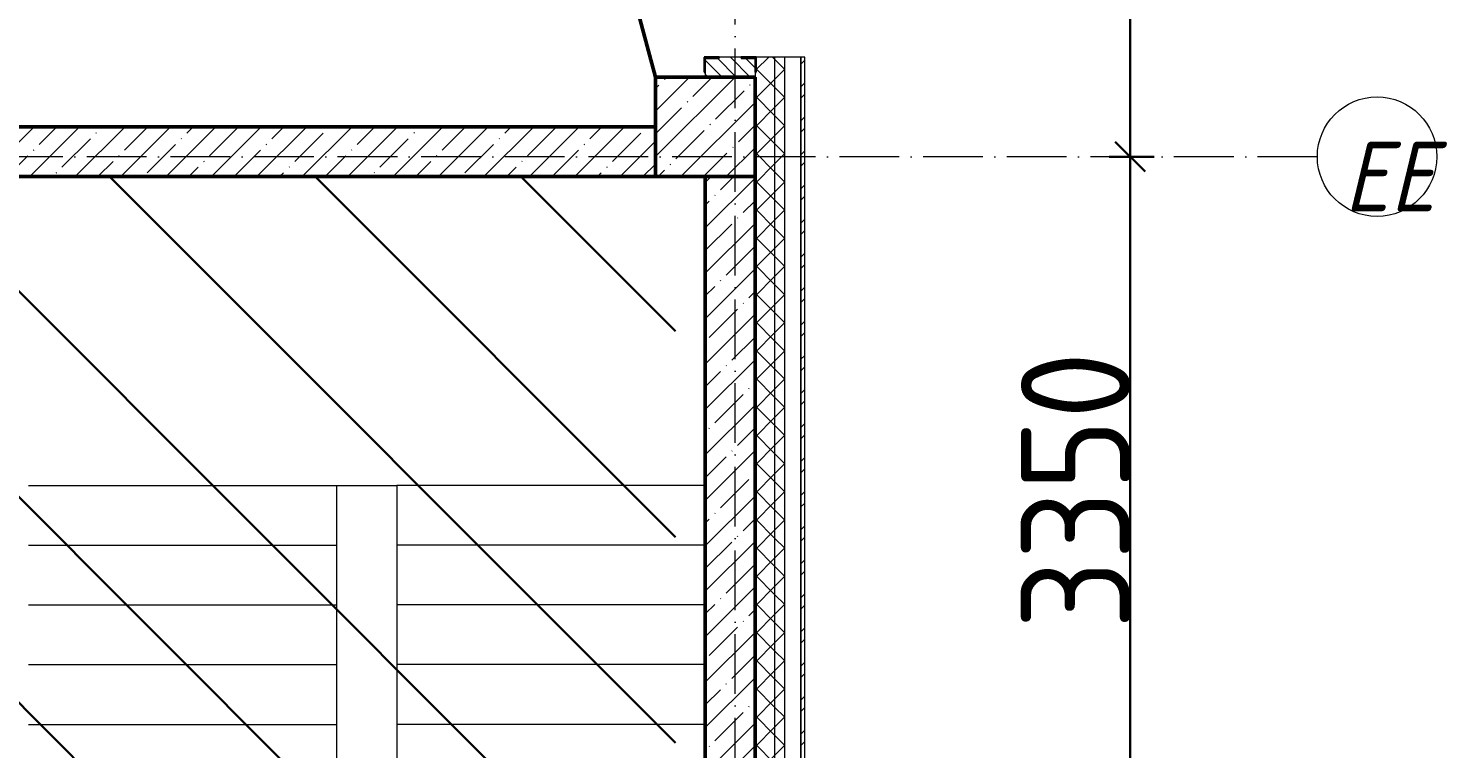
# Model space of a CAD drawing. Header units: millimetres. Extents: x 35697 to 388678, y -91946 to 171347.
# Drawn here: x 381371 to 388499, y -34554 to -30938 of the extents above; entities that cross this region are included whole.
import ezdxf

# ---------------------------------------------------------------- set-up
doc = ezdxf.new("R2010")
doc.units = ezdxf.units.MM
doc.linetypes.add('50_200_ШТРИХ_1Т_ш5_п1_п1_', pattern=[700, 500, -100, 0, -100])
for name, color, linetype, lineweight in [('4) ЛЕстницы', 5, 'Continuous', 30), ('A-____-____-DIMS', 7, 'Continuous', 9), ('A-DETL-____-OTLN-1', 7, 'Continuous', 50), ('A-GENM-____-MCUT', 7, 'Continuous', 25), ('A-GENM-____-OTLN-1', 7, 'Continuous', 25), ('A-WALL-____-MCUT', 7, 'Continuous', 13), ('A-WALL-____-MCUT-1', 7, 'Continuous', 9), ('A-WALL-____-MCUT-2', 7, 'Continuous', 50), ('A-WALL-____-PATT-1', 7, 'Continuous', 9), ('A-WALL-FNSH-MCUT-1', 7, 'Continuous', 9), ('S-COLS-____-MCUT', 7, 'Continuous', 50), ('S-COLS-____-OTLN', 7, 'Continuous', 9), ('S-GRID-____-IDEN', 7, 'Continuous', 9), ('S-GRID-____-OTLN-1', 7, '50_200_ШТРИХ_1Т_ш5_п1_п1_', 9), ('S-STRS-____-OTLN-1', 7, 'Continuous', 9), ('стяжа', 7, 'Continuous', 30)]:
    doc.layers.add(name, color=color, linetype=linetype, lineweight=lineweight)
doc.styles.add('ISOCPEUR_I_9', font='isocpeui.ttf', dxfattribs={"width": 0.9, "height": 250})
doc.styles.add('СПДС', font='isocpeur.ttf', dxfattribs={"width": 0.9})
doc.dimstyles.new('ISO-2_5_0_9К_БОЛЬШОЙ_ОСИ', dxfattribs={"dimscale": 304.8, "dimtxt": 248.995294, "dimasz": 0.492126, "dimexe": 0.393701, "dimexo": 0, "dimgap": 0, "dimtad": 1, "dimdec": 0, "dimzin": 0, "dimdsep": 46, "dimtxsty": 'ISOCPEUR_I_9', "dimblk1": 'OBLIQUE', "dimblk2": 'OBLIQUE', "dimsah": 1, "dimcen": 0.09, "dimdle": 0.393701, "dimazin": 0, "dimtfac": 1, "dimtdec": 4, "dimtix": 1, "dimtmove": 0, "dimatfit": 3, "dimfxl": 1, "dimtvp": 1, "dimtolj": 1, "dimtzin": 0, "dimarcsym": 2})
pattern_1 = [(45, (283770.71, -86863.46), (-70.71068, 70.71068), []), (135, (283770.71, -86863.46), (-70.71068, -70.71068), [])]
pattern_2 = [(45, (283770.7, -86863.46), (-114.04925, 114.04925), []), (45, (283884.76, -86863.46), (-114.04925, 114.04925), [201.612, -40.322, 3.353, -36.97])]

# ---------------------------------------------------------------- blocks, each defined once
blk = doc.blocks.new('BSC_Колонна _Прямоугольная - 500х500-V111-АР1_План отверстий 3 этажа в осях 1-64_Ю-ЯЯ')
at = {"layer": 'S-COLS-____-OTLN'}
h = blk.add_hatch(dxfattribs=at)
h.set_pattern_fill('FP_116', color=256, style=0, pattern_type=2)
h.set_pattern_definition([(315, (-55431.04, 101000), (114.04925, 114.04925), []), (315, (-55431.04, 100885.95), (114.04925, 114.04925), [201.613, -40.323, 3.353, -36.97])])
h.paths.add_polyline_path([(-250, 250), (-250, -250), (250, -250), (250, 250)], flags=0)
at = {"layer": 'S-COLS-____-MCUT'}
for p, q in [((250, 250), (-250, 250)), ((-250, 250), (-250, -250)), ((250, -250), (250, 250)), ((-250, -250), (250, -250))]:
    blk.add_line(p, q, dxfattribs=at)
blk = doc.blocks.new('Фахверк_СКБ_Уголок - 250_3380_зеркало-28514702-АР1_План отверстий 3 этажа в осях 1-64_Ю-ЯЯ')
at = {"layer": 'A-GENM-____-MCUT'}
for p, q in [((200, 181), (125, 181)), ((125, 181), (125, 106)), ((131, 106), (131, 175)), ((131, 175), (200, 175)), ((200, 175), (200, 181)), ((125, 106), (131, 106)), ((131, -6), (125, -6)), ((125, -6), (125, -81)), ((131, -75), (131, -6)), ((125, -81), (200, -81)), ((200, -75), (131, -75)), ((200, -81), (200, -75))]:
    blk.add_line(p, q, dxfattribs=at)
blk = doc.blocks.new('Ось сетки - Круг_Ø6_00__ISO-2_5_0_9K_-25732049-АР1_План отверстий 3 этажа в осях 1-64_Ю-ЯЯ')
at = {"layer": 'S-GRID-____-IDEN'}
blk.add_circle((0, 0), 3, dxfattribs=at)
blk = doc.blocks.new('_Oblique')
at = {"color": 0, "linetype": 'ByBlock', "lineweight": -2}
blk.add_line((-0.5, -0.5), (0.5, 0.5), dxfattribs=at)
blk = doc.blocks.new('*D2078')
at = {"layer": 'A-____-____-DIMS', "color": 0, "lineweight": -2, "transparency": 16777216}
for p, q in [((386904.9, -35052.4), (386904.9, -31462.4)), ((386798.9, -31582.4), (387024.9, -31582.4)), ((386798.9, -34932.4), (387024.9, -34932.4))]:
    blk.add_line(p, q, dxfattribs=at)
at = {"layer": 'Defpoints', "color": 0, "transparency": 16777216}
for p in [(386798.9, -31582.4), (386904.9, -31582.4), (386798.9, -34932.4)]:
    blk.add_point(p, dxfattribs=at)
at = {"layer": 'A-____-____-DIMS', "color": 0, "lineweight": -2, "transparency": 16777216, "xscale": 150, "yscale": 150, "zscale": 150}
for p, rotation in [((386904.9, -31582.4), 90), ((386904.9, -34932.4), 270)]:
    blk.add_blockref('_Oblique', p, dxfattribs=dict(at, rotation=rotation))
at = {"layer": 'A-____-____-DIMS', "color": 0, "transparency": 16777216, "insert": (386630.6, -33257.4), "char_height": 548.64, "attachment_point": 5, "rotation": 90, "style": 'СПДС'}
blk.add_mtext('\\A1;3350', dxfattribs=at)
blk = doc.blocks.new('*D2079')
at = {"layer": 'A-____-____-DIMS', "color": 0, "lineweight": -2, "transparency": 16777216}
for p, q in [((386904.9, -31702.4), (386904.9, -25362.4)), ((386798.9, -25482.4), (387024.9, -25482.4)), ((386798.9, -31582.4), (387024.9, -31582.4))]:
    blk.add_line(p, q, dxfattribs=at)
at = {"layer": 'Defpoints', "color": 0, "transparency": 16777216}
for p in [(386798.9, -25482.4), (386904.9, -25482.4), (386798.9, -31582.4)]:
    blk.add_point(p, dxfattribs=at)
at = {"layer": 'A-____-____-DIMS', "color": 0, "lineweight": -2, "transparency": 16777216, "xscale": 150, "yscale": 150, "zscale": 150}
for p, rotation in [((386904.9, -25482.4), 90), ((386904.9, -31582.4), 270)]:
    blk.add_blockref('_Oblique', p, dxfattribs=dict(at, rotation=rotation))
at = {"layer": 'A-____-____-DIMS', "color": 0, "transparency": 16777216, "insert": (386630.6, -28532.4), "char_height": 548.64, "attachment_point": 5, "rotation": 90, "style": 'СПДС'}
blk.add_mtext('\\A1;6100', dxfattribs=at)
blk = doc.blocks.new('3эт')
at = {"layer": 'S-GRID-____-OTLN-1', "color": 251, "ltscale": 0.6, "true_color": 0x636466}
for p, q in [((384920.7, -46882.4), (384920.7, 4029.4)), ((387845.1, -31582.4), (279101.9, -31582.4))]:
    blk.add_line(p, q, dxfattribs=at)
at = {"layer": 'S-GRID-____-IDEN', "xscale": 99.99999999999993, "yscale": 99.99999999999993, "zscale": 99.99999999999993, "rotation": 89.9999999999998}
blk.add_blockref('Ось сетки - Круг_Ø6_00__ISO-2_5_0_9K_-25732049-АР1_План отверстий 3 этажа в осях 1-64_Ю-ЯЯ', (388145.1, -31582.4), dxfattribs=at)
at = {"layer": 'S-GRID-____-IDEN', "insert": (387978, -31506.3), "char_height": 350, "width": 404.05, "attachment_point": 1, "style": 'ISOCPEUR_I_9'}
blk.add_mtext('ЕЕ', dxfattribs=at)
at = {"layer": 'A-____-____-DIMS'}
for base, p1, p2, override, picture, middle in [((386904.9, -25482.4), (386798.9, -31582.4), (386798.9, -25482.4), {"dimtxt": 1.8, "dimpost": '<>', "dimtxsty": 'СПДС', "dimfxl": 6100}, '*D2079', (386630.6, -28532.4)), ((386904.9, -31582.4), (386798.9, -34932.4), (386798.9, -31582.4), {"dimtxt": 1.8, "dimpost": '<>', "dimtxsty": 'СПДС', "dimfxl": 3350}, '*D2078', (386630.6, -33257.4))]:
    dim = blk.add_linear_dim(base=base, p1=p1, p2=p2, angle=90, dimstyle='ISO-2_5_0_9К_БОЛЬШОЙ_ОСИ', override=override, dxfattribs=at)
    dim.commit()
    dim.dimension.update_dxf_attribs({"geometry": picture, "text_midpoint": middle})

msp = doc.modelspace()

# ---------------------------------------------------------------- hatches: boundary and pattern name
at = {"layer": '4) ЛЕстницы'}
h = msp.add_hatch(dxfattribs=at)
h.set_pattern_fill('ANSI31', color=256, scale=230, angle=90)
h.paths.add_polyline_path([(381220.7, -37582.4), (381220.7, -31682.4), (384620.7, -31682.4), (384620.7, -37582.4)])
at = {"layer": 'A-WALL-____-PATT-1'}
h = msp.add_hatch(dxfattribs=at)
h.set_pattern_fill('FP_4', color=256, style=0, pattern_type=2)
h.set_pattern_definition(pattern_1)
h.paths.add_polyline_path([(385020.7, -40067.4), (385120.7, -40067.4), (385120.7, -39782.4), (385020.7, -39782.4)], flags=0)
h.paths.add_polyline_path([(385120.7, -38782.4), (385120.7, -31082.4), (385026.7, -31082.4), (385026.7, -31157.4), (385020.7, -31157.4), (385020.7, -38782.4)], flags=0)
h.paths.add_polyline_path([(385026.7, -17382.4), (385120.7, -17382.4), (385120.7, -16132.4), (385026.7, -16132.4), (385026.7, -16207.4), (385020.7, -16207.4), (385020.7, -17307.4), (385026.7, -17307.4), (385026.7, -17376.4)], flags=0)
h.paths.add_polyline_path([(385120.7, -14332.4), (385120.7, -13132.4), (385020.7, -13132.4), (385020.7, -14257.4), (385026.7, -14257.4), (385026.7, -14332.4)], flags=0)
h.paths.add_polyline_path([(385120.7, -11332.4), (385120.7, -10132.4), (385026.7, -10132.4), (385026.7, -10207.4), (385020.7, -10207.4), (385020.7, -11257.4), (385026.7, -11257.4), (385026.7, -11332.4)], flags=0)
h.paths.add_polyline_path([(385120.7, -8332.4), (385120.7, -7132.4), (385026.7, -7132.4), (385026.7, -7207.4), (385020.7, -7207.4), (385020.7, -8257.4), (385026.7, -8257.4), (385026.7, -8332.4)], flags=0)
h.paths.add_polyline_path([(385120.7, -5332.4), (385120.7, -1182.4), (385020.7, -1182.4), (385020.7, -5332.4)], flags=0)
h = msp.add_hatch(dxfattribs=at)
h.set_pattern_fill('FP_4', color=256, style=0, pattern_type=2)
h.set_pattern_definition(pattern_1)
h.paths.add_polyline_path([(385170.7, -40067.4), (385170.7, -39782.4), (385120.7, -39782.4), (385120.7, -40067.4)], flags=0)
h.paths.add_polyline_path([(385170.7, -38782.4), (385170.7, -31082.4), (385120.7, -31082.4), (385120.7, -38782.4)], flags=0)
h.paths.add_polyline_path([(385170.7, -17382.4), (385170.7, -16132.4), (385120.7, -16132.4), (385120.7, -17382.4)], flags=0)
h.paths.add_polyline_path([(385170.7, -14332.4), (385170.7, -13132.4), (385120.7, -13132.4), (385120.7, -14332.4)], flags=0)
h.paths.add_polyline_path([(385120.7, -11332.4), (385170.7, -11332.4), (385170.7, -10132.4), (385120.7, -10132.4), (385120.7, -10266.2)], flags=0)
h.paths.add_polyline_path([(385170.7, -8332.4), (385170.7, -7132.4), (385120.7, -7132.4), (385120.7, -8332.4)], flags=0)
h.paths.add_polyline_path([(385120.7, -5332.4), (385170.7, -5332.4), (385170.7, -1182.4), (385120.7, -1182.4)], flags=0)
h = msp.add_hatch(dxfattribs=at)
h.set_pattern_fill('FP_9', color=256, style=0, pattern_type=2)
h.set_pattern_definition([(135, (283770.707, -86863.456), (-35.35534, -35.35534), [])])
h.paths.add_polyline_path([(384951.7, -31182.4), (385020.7, -31182.4), (385020.7, -31088.4), (384951.7, -31088.4), (384951.7, -31082.4), (384839.7, -31082.4), (384839.7, -31088.4), (384770.7, -31088.4), (384770.7, -31182.4)], flags=0)
h = msp.add_hatch(dxfattribs=at)
h.set_pattern_fill('FP_6', color=256, style=0, pattern_type=2)
h.set_pattern_definition([(45, (283770.71, -86863.46), (-85.53659, 85.53659), []), (45, (283827.73, -86863.46), (-85.53659, 85.53659), [])])
h.paths.add_polyline_path([(385270.7, -40047.4), (385270.7, -39782.4), (385250.7, -39782.4), (385250.7, -40047.4)], flags=0)
h.paths.add_polyline_path([(385250.7, -38782.4), (385270.7, -38782.4), (385270.7, -31082.4), (385250.7, -31082.4), (385250.7, -36097.9)], flags=0)
h = msp.add_hatch(dxfattribs=at)
h.set_pattern_fill('FP_12', color=256, style=0, pattern_type=2)
h.set_pattern_definition(pattern_2)
h.paths.add_polyline_path([(384520.7, -31682.4), (384520.7, -31432.4), (381120.7, -31432.4), (381120.7, -31682.4), (382734.7, -31682.4)], flags=0)
h = msp.add_hatch(dxfattribs=at)
h.set_pattern_fill('FP_12', color=256, style=0, pattern_type=2)
h.set_pattern_definition(pattern_2)
h.paths.add_polyline_path([(385020.7, -38782.4), (385020.7, -31682.4), (384770.7, -31682.4), (384770.7, -38782.4)], flags=0)

# ---------------------------------------------------------------- linework, layer by layer
at = {"layer": 'A-DETL-____-OTLN-1'}
msp.add_line((377720.7, -6032.4), (384520.7, -31182.4), dxfattribs=at)
at = {"layer": 'A-WALL-____-MCUT'}
for p, q in [((384951.7, -31082.4), (384839.7, -31082.4)), ((385250.7, -31082.4), (385026.7, -31082.4)), ((385250.7, -38782.4), (385250.7, -31082.4)), ((384770.7, -31157.4), (384770.7, -31182.4)), ((385020.7, -31157.4), (385020.7, -31182.4))]:
    msp.add_line(p, q, dxfattribs=at)
at = {"layer": 'A-WALL-____-MCUT-1'}
for p, q in [((385120.7, -38782.4), (385120.7, -31082.4)), ((385170.7, -38782.4), (385170.7, -31082.4))]:
    msp.add_line(p, q, dxfattribs=at)
at = {"layer": 'A-WALL-____-MCUT-2'}
for p, q in [((384520.7, -31432.4), (381120.7, -31432.4)), ((381120.7, -31682.4), (384520.7, -31682.4)), ((384770.7, -31682.4), (384770.7, -38782.4)), ((385020.7, -31682.4), (385020.7, -38782.4))]:
    msp.add_line(p, q, dxfattribs=at)
at = {"layer": 'A-WALL-FNSH-MCUT-1'}
for p, q in [((385270.7, -31082.4), (385250.7, -31082.4)), ((385250.7, -31082.4), (385250.7, -38782.4)), ((385270.7, -38782.4), (385270.7, -31082.4))]:
    msp.add_line(p, q, dxfattribs=at)
at = {"layer": 'S-STRS-____-OTLN-1'}
for p, q in [((381370.7, -33232.4), (382920.7, -33232.4)), ((381370.7, -33232.4), (382920.7, -33232.4)), ((382920.7, -33232.4), (383220.7, -33232.4)), ((382920.7, -33532.4), (382920.7, -33232.4)), ((384770.7, -33232.4), (383220.7, -33232.4)), ((383220.7, -33232.4), (383220.7, -33532.4)), ((384770.7, -33232.4), (383220.7, -33232.4)), ((381370.7, -33532.4), (382920.7, -33532.4)), ((381370.7, -33532.4), (382920.7, -33532.4)), ((382920.7, -33832.4), (382920.7, -33532.4)), ((383220.7, -33532.4), (383220.7, -33832.4)), ((384770.7, -33532.4), (383220.7, -33532.4)), ((384770.7, -33532.4), (383220.7, -33532.4)), ((381370.7, -33832.4), (382920.7, -33832.4)), ((381370.7, -33832.4), (382920.7, -33832.4)), ((382920.7, -34132.4), (382920.7, -33832.4)), ((383220.7, -33832.4), (383220.7, -34132.4)), ((384770.7, -33832.4), (383220.7, -33832.4)), ((384770.7, -33832.4), (383220.7, -33832.4)), ((381370.7, -34132.4), (382920.7, -34132.4)), ((381370.7, -34132.4), (382920.7, -34132.4)), ((382920.7, -34432.4), (382920.7, -34132.4)), ((383220.7, -34132.4), (383220.7, -34432.4)), ((384770.7, -34132.4), (383220.7, -34132.4)), ((384770.7, -34132.4), (383220.7, -34132.4)), ((381370.7, -34432.4), (382920.7, -34432.4)), ((381370.7, -34432.4), (382920.7, -34432.4)), ((382920.7, -34732.4), (382920.7, -34432.4)), ((383220.7, -34432.4), (383220.7, -34732.4)), ((384770.7, -34432.4), (383220.7, -34432.4)), ((384770.7, -34432.4), (383220.7, -34432.4))]:
    msp.add_line(p, q, dxfattribs=at)

# ---------------------------------------------------------------- block references
at = {"layer": 'A-GENM-____-OTLN-1', "rotation": 269.9999999999999}
msp.add_blockref('Фахверк_СКБ_Уголок - 250_3380_зеркало-28514702-АР1_План отверстий 3 этажа в осях 1-64_Ю-ЯЯ', (384845.7, -30957.4), dxfattribs=at)
at = {"layer": 'S-COLS-____-OTLN', "rotation": 89.9999999999999}
msp.add_blockref('BSC_Колонна _Прямоугольная - 500х500-V111-АР1_План отверстий 3 этажа в осях 1-64_Ю-ЯЯ', (384770.7, -31432.4), dxfattribs=at)
at = {"layer": 'стяжа'}
msp.add_blockref('3эт', (0, 0), dxfattribs=at)

doc.saveas('drawing.dxf')
